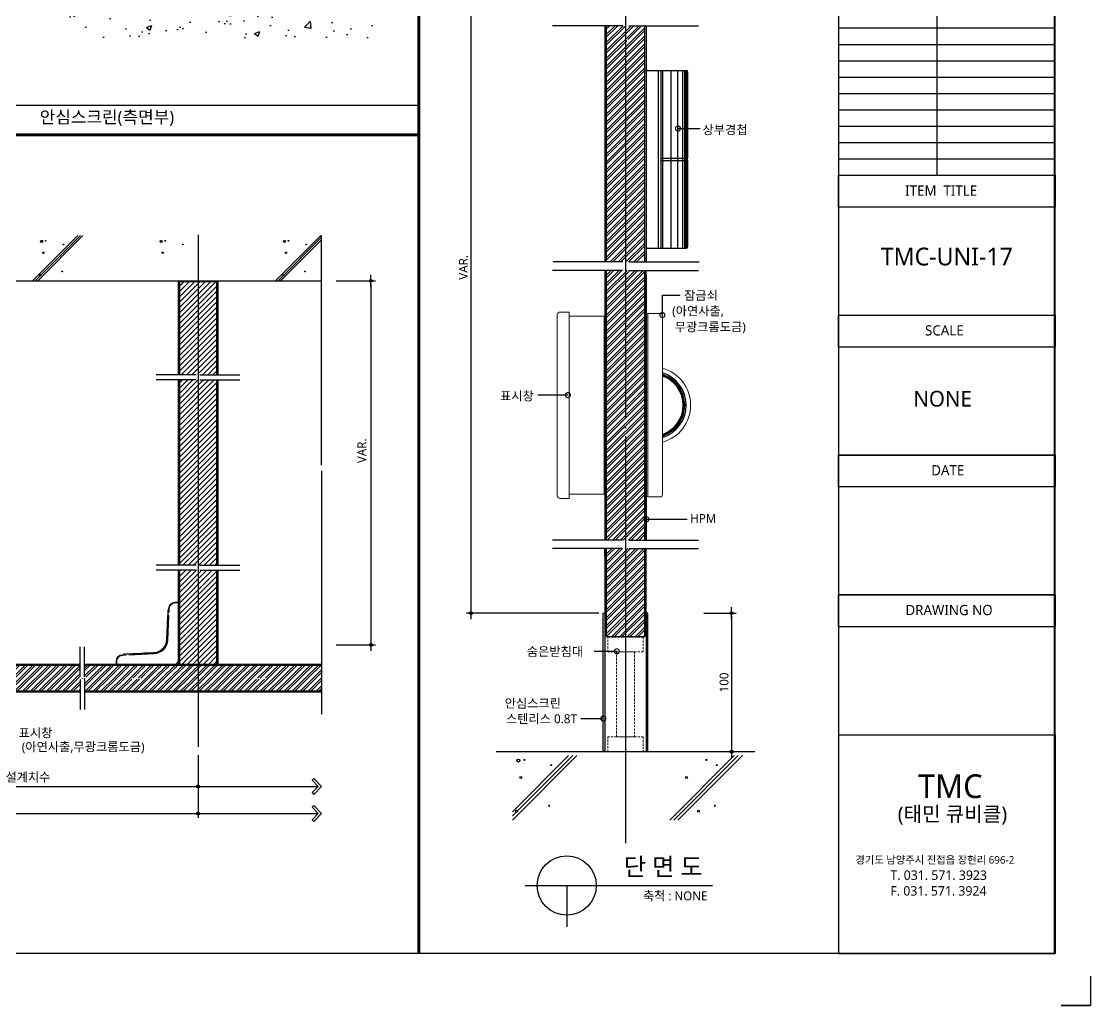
# Model space of a CAD drawing. Extents: x -255 to 8105, y -176 to 5714.
# Drawn here: x 4489 to 8105, y -176 to 3153 of the extents above; entities that cross this region are included whole.
import ezdxf
from ezdxf.enums import TextEntityAlignment as Align

# ---------------------------------------------------------------- set-up
doc = ezdxf.new("R2010")
doc.units = 0
doc.header["$LTSCALE"] = 30
doc.linetypes.add('CEN', pattern=[62, 60, -1, 0, -1])
doc.linetypes.add('HIDDEN', pattern=[0.375, 0.25, -0.125])
doc.layers.get('0').update_dxf_attribs({"linetype": 'CONTINUOUS'})
doc.layers.get('DEFPOINTS').update_dxf_attribs({"linetype": 'CONTINUOUS'})
for name, color, linetype in [('C', 2, 'CONTINUOUS'), ('curior-0Line', 252, 'CONTINUOUS'), ('DIM', 7, 'CONTINUOUS'), ('HAT', 8, 'CONTINUOUS'), ('HID', 9, 'HIDDEN'), ('TIT', 3, 'CONTINUOUS'), ('경첩', 4, 'CONTINUOUS'), ('문자', 3, 'CONTINUOUS'), ('부자재', 4, 'CONTINUOUS'), ('잠금쇠(회전형)', 4, 'CONTINUOUS'), ('중심선', 1, 'CEN'), ('치수', 1, 'CONTINUOUS'), ('판넬', 2, 'CONTINUOUS'), ('해치', 8, 'CONTINUOUS')]:
    doc.layers.add(name, color=color, linetype=linetype)
doc.styles.add('돋움', font='malgun.ttf')
doc.dimstyles.new('10', dxfattribs={"dimscale": 10, "dimtxt": 3, "dimasz": 1, "dimexe": 1.5, "dimexo": 2, "dimgap": 1, "dimtad": 1, "dimdec": 0, "dimlunit": 6, "dimtxsty": '돋움', "dimblk": 'DIMDOT', "dimcen": -1, "dimdle": 1.5, "dimclrt": 3, "dimazin": 3, "dimtfac": 1, "dimtdec": 0, "dimtix": 1, "dimtmove": 2, "dimatfit": 3, "dimldrblk": 'DIMDOT', "dimarcsym": 0})
pattern_1 = [(45, (-182504.132, -197852.349), (-13.4703842, 13.4703842), []), (45, (-182495.151, -197852.349), (-13.4703842, 13.4703842), [])]

# ---------------------------------------------------------------- blocks, each defined once
blk = doc.blocks.new('DIMDOT')
at = {"linetype": 'Continuous'}
blk.add_line((-2, 0), (2, 0), dxfattribs=at)
for radius in [0.5, 0.25]:
    blk.add_circle((0, 0), radius, dxfattribs=at)
blk = doc.blocks.new('*D565')
at = {"layer": 'DEFPOINTS', "color": 0}
for p in [(47967.1, -6070), (52721, -6070), (52721, -6287.2)]:
    blk.add_point(p, dxfattribs=at)
at = {"layer": 'DIM', "color": 0, "lineweight": -2, "ltscale": 10}
for p, q in [((47967.1, -6090), (47967.1, -6302.2)), ((52721, -6090), (52721, -6302.2)), ((47977.1, -6287.2), (52711, -6287.2))]:
    blk.add_line(p, q, dxfattribs=at)
at = {"layer": 'DIM', "color": 0, "lineweight": -2, "xscale": 10, "yscale": 10, "zscale": 10, "rotation": 180}
blk.add_blockref('DIMDOT', (47967.1, -6287.2), dxfattribs=at)
at = {"layer": 'DIM', "color": 0, "lineweight": -2, "xscale": 10, "yscale": 10, "zscale": 10}
blk.add_blockref('DIMDOT', (52721, -6287.2), dxfattribs=at)
at = {"layer": 'DIM', "color": 3, "insert": (50344, -6257.5), "char_height": 30, "attachment_point": 5, "style": '돋움'}
blk.add_mtext('설계치수', dxfattribs=at)
blk = doc.blocks.new('*D566')
at = {"layer": 'DEFPOINTS', "color": 0}
for p in [(51570.1, -6070), (52721, -6070), (52721, -6195.7)]:
    blk.add_point(p, dxfattribs=at)
at = {"layer": 'DIM', "color": 0, "lineweight": -2, "ltscale": 10}
for p, q in [((51570.1, -6090), (51570.1, -6210.7)), ((52721, -6090), (52721, -6210.7)), ((51580.1, -6195.7), (52711, -6195.7))]:
    blk.add_line(p, q, dxfattribs=at)
at = {"layer": 'DIM', "color": 0, "lineweight": -2, "xscale": 10, "yscale": 10, "zscale": 10, "rotation": 180}
blk.add_blockref('DIMDOT', (51570.1, -6195.7), dxfattribs=at)
at = {"layer": 'DIM', "color": 0, "lineweight": -2, "xscale": 10, "yscale": 10, "zscale": 10}
blk.add_blockref('DIMDOT', (52721, -6195.7), dxfattribs=at)
at = {"layer": 'DIM', "color": 3, "insert": (52145.5, -6166.1), "char_height": 30, "attachment_point": 5, "style": '돋움'}
blk.add_mtext('설계치수', dxfattribs=at)
blk = doc.blocks.new('*D568')
at = {"layer": 'DEFPOINTS', "color": 0}
for p in [(53167.8, -4485.8), (53167.8, -5717.2), (53305.6, -5717.2)]:
    blk.add_point(p, dxfattribs=at)
at = {"layer": 'DIM', "color": 0, "lineweight": -2, "ltscale": 10}
for p, q in [((53187.8, -4485.8), (53320.6, -4485.8)), ((53305.6, -4495.8), (53305.6, -5707.2)), ((53187.8, -5717.2), (53320.6, -5717.2))]:
    blk.add_line(p, q, dxfattribs=at)
at = {"layer": 'DIM', "color": 0, "lineweight": -2, "xscale": 10, "yscale": 10, "zscale": 10}
for p, rotation in [((53305.6, -4485.8), 90), ((53305.6, -5717.2), 270)]:
    blk.add_blockref('DIMDOT', p, dxfattribs=dict(at, rotation=rotation))
at = {"layer": 'DIM', "color": 3, "insert": (53274.8, -5060.6), "char_height": 30, "attachment_point": 5, "rotation": 90, "style": '돋움'}
blk.add_mtext('VAR.', dxfattribs=at)
blk = doc.blocks.new('A$C06B31977')
for p, q in [((1.26, 11.06), (1.26, 21.17)), ((1.26, 10.11), (1.26, 0))]:
    blk.add_line(p, q)
blk = doc.blocks.new('A$C13EB2441')
for p, q in [((0.84, 7.37), (0.84, 14.11)), ((0.84, 6.74), (0.84, 0))]:
    blk.add_line(p, q)
blk = doc.blocks.new('*D577')
at = {"layer": 'DEFPOINTS', "color": 0}
for p in [(54096.3, -3270.9), (53643.4, -5609.9), (54096.3, -5609.9)]:
    blk.add_point(p, dxfattribs=at)
at = {"layer": 'DIM', "color": 0, "lineweight": -2, "ltscale": 10}
for p, q in [((54076.3, -3270.9), (53628.4, -3270.9)), ((53643.4, -3280.9), (53643.4, -5599.9)), ((54076.3, -5609.9), (53628.4, -5609.9))]:
    blk.add_line(p, q, dxfattribs=at)
at = {"layer": 'DIM', "color": 0, "lineweight": -2, "xscale": 10, "yscale": 10, "zscale": 10}
for p, rotation in [((53643.4, -3270.9), 90), ((53643.4, -5609.9), 270)]:
    blk.add_blockref('DIMDOT', p, dxfattribs=dict(at, rotation=rotation))
at = {"layer": 'DIM', "color": 3, "insert": (53618.2, -4440.4), "char_height": 30, "attachment_point": 5, "rotation": 90, "style": '돋움'}
blk.add_mtext('VAR.', dxfattribs=at)
blk = doc.blocks.new('_DOTSMALL')
at = {"color": 0, "linetype": 'ByBlock', "const_width": 0.5}
blk.add_lwpolyline([(-0.0625, 0, 1), (0.0625, 0, 1)], format="xyb", close=True, dxfattribs=at)
blk = doc.blocks.new('A$C63EC304E')
at = {"layer": '치수', "color": 1, "xscale": 2.5, "yscale": 2.5, "zscale": 2.5, "rotation": 234.3098741996962}
blk.add_blockref('_DOTSMALL', (0.31, 0.31), dxfattribs=at)
blk = doc.blocks.new('A$C2BC9653E')
at = {"layer": '치수', "xscale": 0.3333333333333333, "yscale": 0.3333333333333333, "zscale": 0.3333333333333333}
blk.add_blockref('A$C63EC304E', (0, 0), dxfattribs=at)
blk = doc.blocks.new('A$C7FC71301')
at = {"layer": '치수', "rotation": 180}
blk.add_blockref('A$C2BC9653E', (0.208, 0.208), dxfattribs=at)
blk = doc.blocks.new('A$C4A20372B')
at = {"layer": '치수'}
blk.add_blockref('A$C7FC71301', (0, 0), dxfattribs=at)
blk = doc.blocks.new('A$C566469F5')
at = {"layer": '치수'}
blk.add_blockref('A$C4A20372B', (0, 0), dxfattribs=at)
blk = doc.blocks.new('A$C7E317CD4')
at = {"layer": '해치', "xscale": 2, "yscale": 2, "zscale": 2}
blk.add_blockref('A$C566469F5', (0, 0), dxfattribs=at)
blk = doc.blocks.new('A$C601D7F27')
at = {"layer": '치수'}
blk.add_blockref('A$C7E317CD4', (0, 0), dxfattribs=at)
blk = doc.blocks.new('A$C38802C08')
at = {"layer": '치수'}
blk.add_blockref('A$C601D7F27', (0, 0), dxfattribs=at)
blk = doc.blocks.new('*D578')
at = {"layer": 'DEFPOINTS', "color": 0}
for p in [(54410.9, -5609.8), (54410.9, -6078.1), (54525.3, -6078.1)]:
    blk.add_point(p, dxfattribs=at)
at = {"layer": 'DIM', "color": 0, "lineweight": -2, "ltscale": 10}
for p, q in [((54430.9, -5609.8), (54540.3, -5609.8)), ((54525.3, -5619.8), (54525.3, -6068.1)), ((54430.9, -6078.1), (54540.3, -6078.1))]:
    blk.add_line(p, q, dxfattribs=at)
at = {"layer": 'DIM', "color": 0, "lineweight": -2, "xscale": 10, "yscale": 10, "zscale": 10}
for p, rotation in [((54525.3, -5609.8), 90), ((54525.3, -6078.1), 270)]:
    blk.add_blockref('DIMDOT', p, dxfattribs=dict(at, rotation=rotation))
at = {"layer": 'DIM', "color": 3, "insert": (54499.7, -5844), "char_height": 30, "attachment_point": 5, "rotation": 90, "style": '돋움'}
blk.add_mtext('100', dxfattribs=at)
blk = doc.blocks.new('UNI-17', base_point=(47634, -6761))
at = {"layer": 'HAT'}
h = blk.add_hatch(dxfattribs=at)
h.set_pattern_fill('ANSI32', color=256, scale=2, style=0)
h.set_pattern_definition([(45, (-17131.298, -19170.398), (-13.470384, 13.470384), []), (45, (-17122.318, -19170.398), (-13.470384, 13.470384), [])])
edge = h.paths.add_edge_path()
edge.add_line((54231.3, -3671.6), (54171.9, -3671.6))
edge.add_arc((54169.8, -3671.6), 2.08, -54.3099, 0, ccw=False)
edge.add_arc((54169.8, -3671.6), 2.08, 125.6901, 305.6901, ccw=False)
edge.add_arc((54169.8, -3671.6), 2.08, 0, 125.6901, ccw=False)
edge.add_line((54171.9, -3671.6), (54231.3, -3671.6))
edge.add_line((54231.3, -3671.6), (54231.3, -3622.9))
edge.add_line((54231.3, -3622.9), (54221, -3622.9))
edge.add_spline(control_points=[(54218.2, -3630.7), (54219.1, -3628.1), (54220.1, -3625.4), (54221, -3622.9)], knot_values=[0, 0, 0, 0, 0.152076, 0.152076, 0.152076, 0.152076], degree=3, periodic=0)
edge.add_line((54221, -3622.9), (54166.3, -3622.9))
edge.add_line((54166.3, -3622.9), (54166.3, -4421.4))
edge.add_line((54166.3, -4421.4), (54223, -4421.4))
edge.add_spline(control_points=[(54223, -4421.4), (54226.2, -4412.7), (54229.2, -4404.8), (54231.3, -4401)], knot_values=[0.152076, 0.152076, 0.152076, 0.152076, 0.673721, 0.673721, 0.673721, 0.673721], degree=3, periodic=0)
edge.add_spline(control_points=[(54233.7, -4421.4), (54234.2, -4411.4), (54235.3, -4396.1), (54232.4, -4399), (54231.3, -4401)], knot_values=[0.673721, 0.673721, 0.673721, 0.673721, 1.332503, 1.60798, 1.60798, 1.60798, 1.60798], degree=3, periodic=0)
edge.add_line((54231.3, -4401), (54231.3, -3671.6))
h.paths.add_polyline_path([(54166.3, -3622.9), (54101.3, -3622.9), (54101.3, -4421.4), (54166.3, -4421.4)])
h = blk.add_hatch(dxfattribs=at)
h.set_pattern_fill('ANSI32', color=256, scale=2, style=0)
h.set_pattern_definition([(45, (39313.655, -14000), (-13.470384, 13.470384), []), (45, (39322.636, -14000), (-13.470384, 13.470384), [])])
h.paths.add_polyline_path([(54231.3, -4450.4), (54177.9, -4450.4), (54166.3, -4450.4), (54166.3, -5362.5), (54231.3, -5362.5)])
h.paths.add_polyline_path([(54155.7, -4450.4), (54101.3, -4450.4), (54101.3, -5362.5), (54166.3, -5362.5), (54166.3, -4450.4)])
h.paths.add_polyline_path([(54231.3, -5391.5), (54177.9, -5391.5), (54166.3, -5391.5), (54166.3, -5688.3), (54231.3, -5688.3)])
h.paths.add_polyline_path([(54155.7, -5391.5), (54101.3, -5391.5), (54101.3, -5688.3), (54166.3, -5688.3), (54166.3, -5391.5)])
h = blk.add_hatch(dxfattribs=at)
h.set_pattern_fill('ANSI32', color=256, scale=2, style=0)
h.set_pattern_definition([(45, (51927.938, -5829.523), (-13.4704, 13.4704), []), (45, (51936.918, -5829.523), (-13.4704, 13.4704), [])])
h.paths.add_polyline_path([(52322.4, -5786.2), (51573.4, -5786.2), (51573.4, -5832.9), (51533.4, -5832.9), (51533.4, -5872.9), (52322.4, -5872.9)])
h = blk.add_hatch(dxfattribs=at)
h.set_pattern_fill('ANSI32', color=256, scale=2, style=0)
h.set_pattern_definition(pattern_1)
h.paths.add_polyline_path([(53138.7, -5829.5), (53138.7, -5786.2), (52948.9, -5786.2), (52948.9, -5829.5)])
h.paths.add_polyline_path([(52948.9, -5786.2), (52907.4, -5786.2), (52907.4, -5829.5), (52948.9, -5829.5)])
h.paths.add_polyline_path([(52907.4, -5829.5), (52907.4, -5786.2), (52721, -5786.2), (52721, -5829.5)])
h.paths.add_polyline_path([(52534.6, -5786.2), (52534.6, -5829.5), (52721, -5829.5), (52721, -5786.2)])
h.paths.add_polyline_path([(52534.6, -5786.2), (52493.1, -5786.2), (52493.1, -5829.5), (52534.6, -5829.5)])
edge = h.paths.add_edge_path()
edge.add_line((52337.1, -5786.2), (52337.1, -5825))
edge.add_spline(control_points=[(52337.1, -5825), (52341.9, -5827), (52345.2, -5828.7), (52344.9, -5829.5)], knot_values=[3.353086, 3.353086, 3.353086, 3.353086, 4.456955, 4.456955, 4.456955, 4.456955], degree=3, periodic=0)
edge.add_line((52344.9, -5829.5), (52493.1, -5829.5))
edge.add_line((52493.1, -5829.5), (52493.1, -5786.2))
edge.add_line((52493.1, -5786.2), (52337.1, -5786.2))
h = blk.add_hatch(dxfattribs=at)
h.set_pattern_fill('ANSI32', color=256, scale=2, style=0)
h.set_pattern_definition(pattern_1)
edge = h.paths.add_edge_path()
edge.add_line((52721, -5829.5), (52534.6, -5829.5))
edge.add_line((52534.6, -5829.5), (52534.6, -5833))
edge.add_line((52534.6, -5833), (52493.1, -5833))
edge.add_line((52493.1, -5833), (52493.1, -5829.5))
edge.add_line((52493.1, -5829.5), (52345, -5829.5))
edge.add_spline(control_points=[(52344.9, -5829.5), (52344.8, -5829.7), (52343.3, -5830.6), (52334.3, -5829.7), (52330.2, -5829.7)], knot_values=[1.84627, 1.84627, 1.84627, 1.84627, 2.110343, 3.353086, 3.353086, 3.353086, 3.353086], degree=3, periodic=0)
edge.add_spline(control_points=[(52330.3, -5829.5), (52330.2, -5829.7), (52328.3, -5830.9), (52305.2, -5828), (52316.7, -5832.5), (52322.4, -5834.6)], knot_values=[0.228113, 0.228113, 0.228113, 0.228113, 0.492187, 2.157402, 3.353086, 3.353086, 3.353086, 3.353086], degree=3, periodic=0)
edge.add_spline(control_points=[(52327.3, -5830.1), (52327.3, -5830.9), (52331.8, -5832.6), (52337.1, -5834.6)], knot_values=[0.228113, 0.228113, 0.228113, 0.228113, 1.327347, 1.327347, 1.327347, 1.327347], degree=3, periodic=0)
edge.add_spline(control_points=[(52340.4, -5835.8), (52339.3, -5835.4), (52338.2, -5835), (52337.1, -5834.6)], knot_values=[0, 0, 0, 0, 0.228113, 0.228113, 0.228113, 0.228113], degree=3, periodic=0)
edge.add_line((52337.1, -5834.6), (52337.1, -5872.9))
edge.add_line((52337.1, -5872.9), (52721, -5872.9))
edge.add_line((52721, -5872.9), (52721, -5829.5))
h.paths.add_polyline_path([(53138.7, -5829.5), (52948.9, -5829.5), (52948.9, -5833), (52907.4, -5833), (52907.4, -5829.5), (52721, -5829.5), (52721, -5872.9), (53138.7, -5872.9)])
at = {"layer": '해치'}
h = blk.add_hatch(dxfattribs=at)
h.set_pattern_fill('AR-CONC', color=256, style=0)
h.set_pattern_definition([(50, (50851.82, -5097.01), (182.185, -15.939), [19.05, -209.55]), (355, (50851.82, -5097.01), (-35.243, 191.057), [15.24, -167.64]), (100.451, (50867, -5098.34), (146.943, 175.117), [16.19, -178.09]), (46.184, (50851.82, -5046.21), (271.079, -42.042), [28.575, -314.325]), (96.636, (50874.4, -5049.72), (237.404, 247.426), [24.285, -267.135]), (351.184, (50851.82, -5046.2), (237.405, 247.425), [22.86, -251.46]), (21, (50877.22, -5058.91), (151.615, -102.2655), [19.05, -209.55]), (326, (50877.22, -5058.91), (61.802, 184.188), [15.24, -167.64]), (71.4514, (50889.86, -5067.43), (213.416, 81.923), [16.19, -178.09]), (37.5, (50851.82, -5097.01), (3.0886, 84.555), [0, -165.608, 0, -170.18, 0, -168.275]), (7.5, (50851.82, -5097.01), (66.8197, 100.1806), [0, -97.028, 0, -161.798, 0, -64.135]), (327.5, (50795.18, -5097.01), (135.5906, -5.7287), [0, -63.5, 0, -198.12, 0, -262.89]), (317.5, (50769.78, -5097.01), (148.129, 25.4265), [0, -82.55, 0, -131.572, 0, -186.69])])
h.paths.add_polyline_path([(53331.4, -3663.3), (53331.4, -3560.3), (52281.2, -3560.3), (52281.2, -3663.3)])
h = blk.add_hatch(dxfattribs=at)
h.set_pattern_fill('ANSI31', color=256, scale=4, style=0)
h.set_pattern_definition([(45, (-223589.425, -62933.613), (-8.9802561, 8.9802561), [])])
edge = h.paths.add_edge_path()
edge.add_line((52721, -4489.2), (52658.5, -4489.2))
edge.add_line((52658.5, -4489.2), (52657.6, -4490.1))
edge.add_line((52657.6, -4490.1), (52657.6, -4590.5))
edge.add_line((52657.6, -4590.5), (52700.5, -4590.5))
edge.add_line((52700.5, -4590.5), (52700.5, -4632))
edge.add_line((52700.5, -4632), (52657.6, -4632))
edge.add_line((52657.6, -4632), (52657.6, -4803.7))
edge.add_line((52657.6, -4803.7), (52714.2, -4803.7))
edge.add_spline(control_points=[(52714.2, -4803.7), (52717, -4796.1), (52723, -4780.7), (52719.1, -4811.6), (52720.7, -4814.1), (52721, -4814.1)], knot_values=[0.456227, 0.456227, 0.456227, 0.456227, 2.847595, 6.178025, 6.737145, 6.737145, 6.737145, 6.737145], degree=3, periodic=0)
edge.add_spline(control_points=[(52720.7, -4813.9), (52720.8, -4810.9), (52720.8, -4808.2), (52720.2, -4807.8), (52720.1, -4807.8)], knot_values=[0.891967, 0.891967, 0.891967, 0.891967, 1.280656, 1.337888, 1.337888, 1.337888, 1.337888], degree=3, periodic=0)
edge.add_line((52721, -4814.1), (52721, -4489.2))
edge = h.paths.add_edge_path()
edge.add_line((52784.3, -4489.2), (52721, -4489.2))
edge.add_line((52721, -4489.2), (52721, -4814.1))
edge.add_spline(control_points=[(52721, -4814.1), (52722.1, -4814.4), (52724.3, -4810), (52727, -4803.7)], knot_values=[6.737145, 6.737145, 6.737145, 6.737145, 8.913909, 8.913909, 8.913909, 8.913909], degree=3, periodic=0)
edge.add_spline(control_points=[(52727, -4803.7), (52729.1, -4798.9), (52731.4, -4792.9), (52733.7, -4787)], knot_values=[8.913909, 8.913909, 8.913909, 8.913909, 10.573873, 10.573873, 10.573873, 10.573873], degree=3, periodic=0)
edge.add_line((52727, -4803.7), (52784.3, -4803.7))
edge.add_line((52784.3, -4803.7), (52784.3, -4632))
edge.add_line((52784.3, -4632), (52741.5, -4632))
edge.add_line((52741.5, -4632), (52741.5, -4590.5))
edge.add_line((52741.5, -4590.5), (52784.3, -4590.5))
edge.add_line((52784.3, -4590.5), (52784.3, -4489.2))
h.paths.add_polyline_path([(52784.3, -4590.5), (52741.5, -4590.5), (52741.5, -4632), (52784.3, -4632)], flags=16)
h.paths.add_polyline_path([(52700.5, -4590.5), (52657.6, -4590.5), (52657.6, -4632), (52700.5, -4632)], flags=16)
h = blk.add_hatch(dxfattribs=at)
h.set_pattern_fill('ANSI31', color=256, scale=4, style=0)
h.set_pattern_definition([(45, (52720.98, -5134.164), (-8.98026, 8.98026), [])])
h.paths.add_polyline_path([(52784.3, -4820.8), (52657.6, -4820.8), (52657.6, -5447.5), (52784.3, -5447.5)])
h = blk.add_hatch(dxfattribs=at)
h.set_pattern_fill('ANSI31', color=256, scale=4, style=0)
h.set_pattern_definition([(45, (50420.837, -5179.902), (-8.980256, 8.980256), [])])
h.paths.add_polyline_path([(52784.3, -5464.6), (52727, -5464.6), (52721, -5464.6), (52721, -5782.9), (52784.3, -5782.9)])
h.paths.add_polyline_path([(52714.3, -5464.6), (52657.6, -5464.6), (52657.6, -5782.9), (52721, -5782.9), (52721, -5464.6)])
at = {"color": 8}
blk.add_line((52081.9, -3892), (53467.1, -3892), dxfattribs=at)
for p, q in [((53138.7, -5109.5), (53138.7, -4332.7)), ((47967.1, -4485.8), (53138.7, -4485.8)), ((52714.3, -4803.7), (52579.5, -4803.7)), ((52727, -4803.7), (52861.8, -4803.7)), ((53138.7, -5128.5), (53138.7, -5951.8)), ((52714.3, -5447.5), (52579.5, -5447.5)), ((52727, -5447.5), (52861.8, -5447.5)), ((53729.1, -6078.1), (54603.4, -6078.1))]:
    blk.add_line(p, q)
at = {"color": 2}
for p, q in [((54101.3, -5688.3), (54231.3, -5688.3)), ((55739.3, -6837), (55739.3, -6937)), ((55739.3, -6837), (55739.3, -6937)), ((55739.3, -6837), (55739.3, -6937)), ((55739.3, -6837), (55739.3, -6937)), ((55739.3, -6837), (55739.3, -6937)), ((55739.3, -6837), (55739.3, -6937)), ((55739.3, -6837), (55739.3, -6937)), ((55739.3, -6937), (55639.3, -6937)), ((55739.3, -6937), (55639.3, -6937)), ((55739.3, -6937), (55639.3, -6937)), ((55639.3, -6937), (55739.3, -6937)), ((55639.3, -6937), (55739.3, -6937)), ((55639.3, -6937), (55739.3, -6937)), ((55739.3, -6937), (55739.3, -6937)), ((55739.3, -6937), (55739.3, -6937))]:
    blk.add_line(p, q, dxfattribs=at)
for points in [[(47634.4, -1222.8), (54886.8, -1222.8), (54886.8, -6761.2), (47634.4, -6761.2)], [(47634.4, -1222.8), (54886.8, -1222.8), (54886.8, -6761.2), (47634.4, -6761.2)], [(47634.4, -1222.8), (55616.4, -1222.8), (55616.4, -6761.2), (47634.4, -6761.2)], [(54091.3, -5609.9), (54096.3, -5609.9), (54096.3, -6078.1), (54091.3, -6078.1)], [(54241.3, -5609.9), (54236.3, -5609.9), (54236.3, -6078.1), (54241.3, -6078.1)]]:
    blk.add_lwpolyline(points, close=True, dxfattribs=at)
at = {"color": 8, "const_width": 10}
for points in [[(53467.1, -6761.2), (53467.1, -1222.8)], [(47682.6, -3992), (53467.1, -3992)]]:
    blk.add_lwpolyline(points, dxfattribs=at)
at = {"layer": 'C'}
for p, q in [((54101.3, -3622.9), (54101.3, -4421.4)), ((54231.3, -4421.4), (54231.3, -3622.9)), ((54101.3, -4450.4), (54101.3, -5362.5)), ((54231.3, -5362.5), (54231.3, -4450.4)), ((54101.3, -5391.5), (54101.3, -5688.3)), ((54231.3, -5688.3), (54231.3, -5391.5)), ((52322.4, -5786.2), (51932.2, -5786.2)), ((53138.7, -5786.2), (52337.1, -5786.2)), ((51932.2, -5872.9), (52322.4, -5872.9)), ((52337.1, -5872.9), (53138.7, -5872.9))]:
    blk.add_line(p, q, dxfattribs=at)
at = {"layer": 'curior-0Line'}
for p, q in [((54886.8, -1222.8), (54886.8, -6760.4)), ((55219.4, -3575.3), (55219.4, -4129)), ((54887.1, -3630.7), (55619.2, -3630.7)), ((54887.1, -3686), (55619.2, -3686)), ((54887.1, -3741.4), (55619.2, -3741.4)), ((54887.1, -3796.8), (55619.2, -3796.8)), ((54887.1, -3852.2), (55619.2, -3852.2)), ((54887.1, -3907.5), (55619.2, -3907.5)), ((54887.1, -3962.9), (55619.2, -3962.9)), ((54887.1, -4018.3), (55619.2, -4018.3)), ((54887.1, -4073.7), (55619.2, -4073.7)), ((54887.1, -4129), (55619.2, -4129))]:
    blk.add_line(p, q, dxfattribs=at)
for points in [[(55619.2, -1222.8), (54886.8, -1222.8), (54886.8, -6761.2), (55619.2, -6761.2)], [(54887.1, -4129), (55619.2, -4129), (55619.2, -4236.8), (54887.1, -4236.8)], [(54887.1, -4601.9), (55619.2, -4601.9), (55619.2, -4709.7), (54887.1, -4709.7)], [(54887.1, -5547.8), (55619.2, -5547.8), (55619.2, -5074.9), (54887.1, -5074.9)], [(54887.1, -5074.9), (55619.2, -5074.9), (55619.2, -5182.6), (54887.1, -5182.6)], [(54887.1, -6020.7), (55619.2, -6020.7), (55619.2, -5547.8), (54887.1, -5547.8)], [(54887.1, -5547.8), (55619.2, -5547.8), (55619.2, -5655.5), (54887.1, -5655.5)], [(55619.2, -6760.4), (54887.4, -6760.4), (54887.4, -6020.7), (55619.2, -6020.7)]]:
    blk.add_lwpolyline(points, close=True, dxfattribs=at)
at = {"layer": 'DIM', "ltscale": 10}
for p, q in [((53106.2, -6174.7), (53111.9, -6169)), ((53127.3, -6195.7), (53106.2, -6174.7)), ((53138.7, -6195.7), (53111.9, -6169)), ((52721, -6195.7), (53127.3, -6195.7)), ((53127.3, -6195.7), (53106.2, -6216.8)), ((53106.2, -6216.8), (53111.9, -6222.5)), ((53138.7, -6195.7), (53111.9, -6222.5)), ((52721, -6287.2), (53127.3, -6287.2)), ((53106.2, -6266.1), (53111.9, -6260.4)), ((53127.3, -6287.2), (53106.2, -6266.1)), ((53127.3, -6287.2), (53106.2, -6308.3)), ((53138.7, -6287.2), (53111.9, -6260.4)), ((53138.7, -6287.2), (53111.9, -6314)), ((53106.2, -6308.3), (53111.9, -6314))]:
    blk.add_line(p, q, dxfattribs=at)
at = {"layer": 'HAT'}
for radius, start, end in [(114.6, 287.404, 72.596), (109.6, 288.2251, 71.7749), (106.6, 288.7568, 71.2432), (104.6, 289.1292, 70.8708)]:
    blk.add_arc((54257, -4906.5), radius, start, end, dxfattribs=at)
at = {"layer": 'HID', "lineweight": 15}
for points in [[(54106.3, -5690.7), (54226.3, -5690.7), (54226.3, -5740.7), (54106.3, -5740.7)], [(54136.3, -5740.7), (54196.3, -5740.7), (54196.3, -6028.1), (54136.3, -6028.1)], [(54106.3, -6028.1), (54226.3, -6028.1), (54226.3, -6078.1), (54106.3, -6078.1)]]:
    blk.add_lwpolyline(points, close=True, dxfattribs=at)
at = {"layer": 'TIT', "color": 7}
for p, q in [((53827.5, -6530.8), (54460.3, -6530.8)), ((53967.9, -6530.8), (53967.9, -6670.8))]:
    blk.add_line(p, q, dxfattribs=at)
blk.add_circle((53967.5, -6530.8), 100, dxfattribs=at)
at = {"layer": '경첩', "color": 4, "linetype": 'Continuous', "lineweight": 15}
for p, q in [((52618.3, -5603.9), (52617.1, -5629.2)), ((52618.3, -5603.9), (52620.5, -5606.2)), ((52619.3, -5598.4), (52620.8, -5599.9)), ((52621.1, -5593.8), (52620, -5617.1)), ((52622.8, -5607.4), (52623.4, -5593.9)), ((52643, -5575.2), (52643, -5572.9)), ((52653.6, -5572.9), (52643, -5572.9)), ((52643, -5575.2), (52653.6, -5575.2)), ((52653.6, -5575.2), (52653.6, -5572.9)), ((52653.6, -5595.3), (52653.6, -5575.2)), ((52653.6, -5598.5), (52653.6, -5596.2)), ((52653.6, -5598.5), (52653.6, -5768.9)), ((52620, -5617.1), (52616, -5700.8)), ((52616.6, -5638.6), (52616.3, -5644.9)), ((52616.6, -5638.6), (52618.9, -5640.8)), ((52616.8, -5635.5), (52619, -5637.7)), ((52617.1, -5629.2), (52619.3, -5631.4)), ((52618.4, -5700.9), (52622.3, -5617.2)), ((52614.9, -5674.9), (52614.7, -5678.9)), ((52616.2, -5648.1), (52614.9, -5674.8)), ((52614.9, -5674.8), (52617.2, -5677.1)), ((52614.9, -5674.9), (52617.2, -5677.2)), ((52616.2, -5648.1), (52618.4, -5650.3)), ((52616.3, -5644.9), (52618.6, -5647.1)), ((52612.6, -5708.7), (52614.5, -5710.7)), ((52614.5, -5710.7), (52612.6, -5708.8)), ((52613.3, -5705.3), (52615.3, -5707.3)), ((52613.5, -5703.2), (52615.6, -5705.3)), ((52614, -5694.7), (52613.7, -5700.7)), ((52614.2, -5690.6), (52614, -5693.8)), ((52614, -5693.8), (52616.3, -5696)), ((52614, -5693.8), (52614, -5694.7)), ((52614, -5694.7), (52616.2, -5696.9)), ((52614.6, -5681.1), (52614.2, -5689.7)), ((52614.2, -5689.7), (52616.5, -5691.9)), ((52614.2, -5689.7), (52614.2, -5690.6)), ((52614.2, -5690.6), (52616.4, -5692.8)), ((52614.6, -5681.1), (52616.9, -5683.3)), ((52614.7, -5678.9), (52617, -5681.1)), ((52487.9, -5749.2), (52464.5, -5750.3)), ((52469.2, -5748.5), (52470, -5747.7)), ((52469.2, -5748.5), (52470.7, -5750)), ((52499.9, -5746.3), (52470, -5747.7)), ((52571.6, -5745.3), (52487.9, -5749.2)), ((52488, -5751.5), (52571.7, -5747.6)), ((52499.9, -5746.3), (52502.2, -5748.5)), ((52506.2, -5746), (52508.5, -5748.2)), ((52509.4, -5745.9), (52511.6, -5748.1)), ((52540.9, -5744.4), (52515.7, -5745.6)), ((52515.7, -5745.6), (52517.9, -5747.8)), ((52540.9, -5744.4), (52543.1, -5746.6)), ((52547.2, -5744.1), (52549.4, -5746.3)), ((52550.4, -5743.9), (52552.6, -5746.2)), ((52569.3, -5743), (52556.7, -5743.6)), ((52556.7, -5743.6), (52558.9, -5745.9)), ((52571.5, -5742.9), (52569.3, -5743)), ((52569.3, -5743), (52571.5, -5745.3)), ((52580.9, -5741.5), (52582.8, -5743.4)), ((52585.9, -5739.8), (52587.6, -5741.6)), ((52588.2, -5738.8), (52589.9, -5740.6)), ((52592.5, -5736.5), (52594.2, -5738.2)), ((52594.5, -5735.2), (52596.1, -5736.9)), ((52604.6, -5725.6), (52606.3, -5727.3)), ((52606, -5723.7), (52607.7, -5725.4)), ((52608.5, -5719.6), (52610.2, -5721.3)), ((52609.6, -5717.4), (52611.4, -5719.1)), ((52611.2, -5713.6), (52613, -5715.4)), ((52446, -5772.2), (52443.6, -5772.2)), ((52443.6, -5772.2), (52443.6, -5782.9)), ((52443.6, -5782.9), (52446, -5782.9)), ((52446, -5782.9), (52446, -5772.2)), ((52446, -5782.9), (52466, -5782.9)), ((52464.7, -5752.6), (52478.2, -5752)), ((52467, -5782.9), (52469.3, -5782.9)), ((52639.6, -5782.9), (52469.3, -5782.9))]:
    blk.add_line(p, q, dxfattribs=at)
at = {"layer": '경첩', "color": 4, "linetype": 'Continuous', "lineweight": 15, "flags": 128}
for points in [[(52618.5, -5599.2), (52618.5, -5600.2), (52618.4, -5601.3), (52618.3, -5602.6), (52618.3, -5603.9)], [(52618.5, -5599.2), (52618.7, -5599), (52618.8, -5598.8), (52619, -5598.7), (52619.1, -5598.6), (52619.2, -5598.5), (52619.3, -5598.4), (52619.3, -5598.4), (52619.3, -5598.4)], [(52623.4, -5593.9), (52623, -5593.8), (52622.5, -5593.8), (52622.1, -5593.8), (52621.8, -5593.8), (52621.5, -5593.8), (52621.3, -5593.8), (52621.1, -5593.8), (52621.1, -5593.8)], [(52617.1, -5629.2), (52617, -5630.4), (52617, -5631.6), (52616.9, -5632.7), (52616.9, -5633.6), (52616.8, -5634.4), (52616.8, -5635), (52616.8, -5635.3), (52616.8, -5635.5)], [(52620, -5617.1), (52620, -5617.1), (52620.2, -5617.1), (52620.4, -5617.1), (52620.7, -5617.1), (52621, -5617.1), (52621.4, -5617.2), (52621.9, -5617.2), (52622.3, -5617.2)], [(52614.9, -5674.8), (52614.9, -5674.9), (52614.9, -5674.9)], [(52612.6, -5708.7), (52612.6, -5708.7), (52612.6, -5708.7)], [(52613.5, -5703.2), (52613.3, -5704.7), (52613.3, -5705.3)], [(52614.7, -5678.9), (52614.7, -5679.6), (52614.7, -5680.3), (52614.6, -5681.1)], [(52616, -5700.8), (52616.1, -5700.8), (52616.2, -5700.8), (52616.4, -5700.9), (52616.7, -5700.9), (52617.1, -5700.9), (52617.5, -5700.9), (52617.9, -5700.9), (52618.4, -5700.9)], [(52487.9, -5749.2), (52487.9, -5749.2), (52487.9, -5749.4), (52487.9, -5749.6), (52487.9, -5749.9), (52487.9, -5750.2), (52487.9, -5750.6), (52488, -5751.1), (52488, -5751.5)], [(52506.2, -5746), (52506.1, -5746), (52505.8, -5746), (52505.2, -5746.1), (52504.4, -5746.1), (52503.4, -5746.1), (52502.4, -5746.2), (52501.2, -5746.2), (52499.9, -5746.3)], [(52515.7, -5745.6), (52514.6, -5745.6), (52513.5, -5745.7), (52512.6, -5745.7), (52511.7, -5745.7), (52510.9, -5745.8), (52510.2, -5745.8), (52509.8, -5745.8), (52509.5, -5745.8), (52509.4, -5745.9)], [(52547.2, -5744.1), (52547.1, -5744.1), (52546.7, -5744.1), (52546.2, -5744.1), (52545.4, -5744.2), (52544.4, -5744.2), (52543.3, -5744.3), (52542.1, -5744.3), (52540.9, -5744.4)], [(52556.7, -5743.6), (52555.4, -5743.7), (52554.3, -5743.7), (52553.2, -5743.8), (52552.2, -5743.8), (52551.4, -5743.9), (52550.8, -5743.9), (52550.5, -5743.9), (52550.4, -5743.9)], [(52571.6, -5745.3), (52571.6, -5745.3), (52571.6, -5745.4), (52571.6, -5745.7), (52571.7, -5745.9), (52571.7, -5746.3), (52571.7, -5746.7), (52571.7, -5747.1), (52571.7, -5747.6)], [(52464.7, -5752.6), (52464.6, -5752.2), (52464.6, -5751.7), (52464.6, -5751.3), (52464.6, -5751), (52464.6, -5750.7), (52464.6, -5750.5), (52464.5, -5750.3), (52464.5, -5750.3)]]:
    blk.add_lwpolyline(points, dxfattribs=at)
at = {"layer": '경첩', "color": 4, "linetype": 'Continuous', "lineweight": 15}
for centre, radius, start, end in [((52643, -5594.8), 21.9, 90, 177.3017), ((52643, -5594.8), 19.6, 90, 177.3017), ((52569.4, -5698.6), 46.7, 272.6983, 357.3017), ((52569.4, -5698.6), 49, 272.6983, 357.3017), ((52569.4, -5698.6), 44.3, 340.234, 346.7569), ((52569.4, -5698.6), 44.3, 346.8377, 351.3944), ((52569.4, -5698.6), 44.3, 354.0912, 357.3017), ((52569.4, -5698.6), 44.3, 272.6983, 285), ((52569.4, -5698.6), 44.3, 284.9998, 291.7506), ((52569.4, -5698.6), 44.3, 294.9948, 301.2998), ((52569.4, -5698.7), 44.3, 301.2991, 304.3858), ((52569.4, -5698.6), 44.3, 304.3849, 322.5608), ((52569.4, -5698.6), 44.3, 322.5612, 325.6145), ((52569.4, -5698.6), 44.3, 325.6151, 331.8264), ((52569.4, -5698.6), 44.3, 335.0052, 340.234), ((52465.6, -5772.2), 21.9, 92.6983, 180), ((52465.6, -5772.2), 19.6, 92.6983, 180), ((52639.6, -5768.9), 14, 270, 0)]:
    blk.add_arc(centre, radius, start, end, dxfattribs=at)
at = {"layer": '부자재'}
for p, q in [((54236.3, -3778.8), (54236.3, -4370.8)), ((54240.3, -3774.8), (54372.3, -3774.8)), ((54276.3, -3774.8), (54276.3, -4374.8)), ((54286.3, -3774.8), (54286.3, -4374.8)), ((54376.3, -3778.8), (54376.3, -4070.8)), ((54286.3, -4070.8), (54376.3, -4070.8)), ((54286.3, -4078.8), (54376.3, -4078.8)), ((54375, -4070.8), (54375, -4078.8)), ((54376.3, -4078.8), (54376.3, -4370.8)), ((54240.3, -4374.8), (54372.3, -4374.8))]:
    blk.add_line(p, q, dxfattribs=at)
for centre, start, end in [((54240.3, -3778.8), 90, 180), ((54372.3, -3778.8), 0, 90), ((54240.3, -4370.8), 180, 270), ((54372.3, -4370.8), 270, 0)]:
    blk.add_arc(centre, 4, start, end, dxfattribs=at)
at = {"layer": '잠금쇠(회전형)', "linetype": 'Continuous', "lineweight": 15}
for p, q in [((53945.3, -4591.5), (53976.3, -4591.5)), ((53976.3, -4591.5), (53976.3, -5221.5)), ((53935.4, -4600.5), (53935.4, -5212.4)), ((54094.3, -4605.7), (53976.3, -4605.7)), ((54094.3, -4605.7), (54094.3, -5207.2)), ((54096.3, -5204.4), (54096.3, -4608.5)), ((54236.3, -4601.5), (54236.3, -5216.5)), ((54241.3, -4596.5), (54284.3, -4596.5)), ((54241.3, -5216.5), (54241.3, -4596.5)), ((54291.3, -4603.5), (54291.3, -5209.5)), ((54350.1, -5022.9), (54350.1, -5022.9)), ((53976.3, -5221.5), (53945.3, -5221.5)), ((54094.3, -5207.2), (53976.3, -5207.2)), ((54284.3, -5216.5), (54241.3, -5216.5))]:
    blk.add_line(p, q, dxfattribs=at)
for centre, radius, start, end in [((53945.3, -4601.5), 10, 90, 174.5584), ((54093.3, -4608.5), 3, 0, 69.2996), ((54241.3, -4601.5), 5, 90, 180), ((54284.3, -4603.5), 7, 0, 90), ((54257, -4906.5), 129.6, 285.3368, 74.6632), ((54093.3, -5204.4), 3, 290.7004, 0), ((53945.3, -5211.5), 10, 185.4416, 270), ((54241.3, -5211.5), 5, 180, 270), ((54284.3, -5209.5), 7, 270, 0)]:
    blk.add_arc(centre, radius, start, end, dxfattribs=at)
at = {"layer": '중심선'}
for p, q in [((54166.3, -3151.3), (54166.3, -6387.5)), ((52721, -4330.4), (52721, -6062.3))]:
    blk.add_line(p, q, dxfattribs=at)
at = {"layer": '치수'}
for p, q in [((54342.8, -3970.8), (54419.3, -3970.8)), ((54291, -4601.5), (54291, -4534.7)), ((54291, -4534.7), (54351.3, -4534.7)), ((53971.3, -4872.3), (53869.9, -4872.3)), ((54236.3, -5292), (54374.6, -5292)), ((54060.8, -5738.7), (54136.9, -5738.7)), ((54015.2, -5966.5), (54091.3, -5966.5))]:
    blk.add_line(p, q, dxfattribs=at)
at = {"layer": '판넬', "color": 1}
for p, q in [((54096.3, -3622.9), (54096.3, -4421.4)), ((54236.3, -3622.9), (54236.3, -4421.4)), ((54096.3, -3655.1), (54096.3, -4375.1)), ((54236.3, -3655.1), (54236.3, -4375.1)), ((54096.3, -4450.4), (54096.3, -5362.5)), ((54236.3, -5362.5), (54236.3, -4450.4)), ((54236.3, -4465.3), (54236.3, -5362.5)), ((52653.6, -4485.8), (52653.6, -4803.7)), ((52788.3, -4803.7), (52788.3, -4485.8)), ((52653.6, -4820.8), (52653.6, -5136.5)), ((52788.3, -5136.5), (52788.3, -4820.8)), ((52653.6, -5136.5), (52653.6, -5447.5)), ((52788.3, -5447.5), (52788.3, -5136.5)), ((54096.3, -5391.5), (54096.3, -5688.3)), ((54096.3, -5418.5), (54096.3, -5391.5)), ((54236.3, -5688.3), (54236.3, -5391.5)), ((54236.3, -5418.5), (54236.3, -5391.5)), ((52653.6, -5464.6), (52653.6, -5782.9)), ((52788.3, -5782.9), (52788.3, -5464.6)), ((52322.4, -5782.9), (51932.2, -5782.9)), ((53138.7, -5782.9), (52337.1, -5782.9)), ((51932.2, -5876.2), (52322.4, -5876.2)), ((52337.1, -5876.2), (53138.7, -5876.2))]:
    blk.add_line(p, q, dxfattribs=at)
at = {"layer": '판넬'}
for p, q in [((52657.6, -4489.2), (52657.6, -4803.7)), ((52784.3, -4489.2), (52657.6, -4489.2)), ((52784.3, -4803.7), (52784.3, -4489.2)), ((52657.6, -4820.8), (52657.6, -5136.5)), ((52784.3, -5136.5), (52784.3, -4820.8)), ((52657.6, -5136.5), (52657.6, -5447.5)), ((52784.3, -5447.5), (52784.3, -5136.5)), ((52657.6, -5464.6), (52657.6, -5782.9)), ((52784.3, -5782.9), (52784.3, -5464.6))]:
    blk.add_line(p, q, dxfattribs=at)
at = {"layer": '해치'}
for p, q in [((54292.5, -4374.8), (54292.5, -3774.8)), ((54320.4, -4374.8), (54320.4, -3774.8)), ((54343.1, -4374.8), (54343.1, -3774.8)), ((54359.9, -4374.8), (54359.9, -3774.8)), ((54367.3, -4374.8), (54367.3, -3774.8)), ((54371.2, -4374.8), (54371.2, -3774.8)), ((54373.7, -4374.8), (54373.7, -3774.8)), ((54375.2, -4374.8), (54375.2, -3774.8)), ((54375.7, -4070.8), (54375.7, -3774.8)), ((54376.1, -4070.8), (54376.1, -3774.8)), ((54375.7, -4374.8), (54375.7, -4078.8)), ((54376.1, -4374.8), (54376.1, -4078.8)), ((52160.8, -4485.8), (52314, -4332.7)), ((52178.5, -4485.8), (52331.6, -4332.7)), ((52982.4, -4485.8), (53135.5, -4332.7)), ((53000.1, -4485.8), (53138.7, -4347.2)), ((53783.8, -6281.8), (53974.1, -6091.5)), ((53783.8, -6309.6), (54001.9, -6091.5)), ((54315.9, -6309.6), (54534, -6091.5)), ((54343.7, -6309.6), (54561.8, -6091.5))]:
    blk.add_line(p, q, dxfattribs=at)
at = {"layer": '해치', "color": 2}
for p, q in [((52169.7, -4485.8), (52322.8, -4332.7)), ((52991.2, -4485.8), (53138.7, -4338.4)), ((53783.8, -6295.7), (53988, -6091.5)), ((54329.8, -6309.6), (54547.9, -6091.5))]:
    blk.add_line(p, q, dxfattribs=at)
at = {"layer": '해치'}
for centre, radius in [((52191.8, -4352.3), 3.36), ((52205.7, -4350.7), 1.12), ((52265.7, -4362.6), 1.12), ((52595.8, -4352.3), 3.36), ((52609.7, -4350.7), 1.12), ((52669.7, -4362.6), 1.12), ((53012.9, -4352.3), 3.36), ((53026.8, -4350.7), 1.12), ((53086.8, -4362.6), 1.12), ((52197.4, -4390.6), 2.24), ((52601.4, -4390.6), 2.24), ((53018.5, -4390.6), 2.24), ((52187.8, -4466.7), 2.24), ((52261.2, -4454.4), 1.12), ((53008.9, -4466.7), 2.24), ((53082.3, -4454.4), 1.12), ((53804.2, -6108.1), 5.04), ((53825.1, -6105.8), 1.68), ((54439.7, -6105.8), 1.68), ((53915.1, -6123.7), 1.68), ((54475, -6123.7), 1.68), ((53812.6, -6165.6), 3.36), ((54372.6, -6165.6), 3.36), ((53798.2, -6279.7), 3.36), ((53908.4, -6261.3), 1.68), ((54412.9, -6279.7), 3.36), ((54468.3, -6261.3), 1.68)]:
    blk.add_circle(centre, radius, dxfattribs=at)
at = {"rotation": 270}
for p, xscale, yscale, zscale in [((53919.8, -3593.6), 35, 35, 35), ((53921.8, -4392.1), 35, 35, 35), ((53919.8, -4421.1), 35, 35, 35), ((52579.5, -4804.1), 20, 20, 20), ((53919.8, -5333.2), 35, 35, 35), ((53919.8, -5362.2), 35, 35, 35), ((52579.5, -5447.9), 20, 20, 20)]:
    blk.add_blockref('A$C13EB2441', p, dxfattribs=dict(at, xscale=xscale, yscale=yscale, zscale=zscale))
at = {"xscale": 10, "yscale": 10, "zscale": 10}
for p in [(52309.9, -5935.6), (52324.5, -5935.6)]:
    blk.add_blockref('A$C06B31977', p, dxfattribs=at)
at = {"layer": '해치', "xscale": -20, "yscale": 20, "zscale": 20, "rotation": 180}
for p in [(54339.6, -3966.6), (54233.1, -5287.8)]:
    blk.add_blockref('A$C38802C08', p, dxfattribs=at)
at = {"layer": '해치', "yscale": 20, "zscale": 20}
for p, xscale in [((54295.2, -4605.7), -20), ((53975.5, -4876.5), -20), ((54132.7, -5742.9), 20), ((54087.1, -5970.6), 20)]:
    blk.add_blockref('A$C38802C08', p, dxfattribs=dict(at, xscale=xscale))
at = {"layer": 'curior-0Line', "color": 8, "attachment_point": 1}
for s, insert, char_height, width in [('{\\fMalgun Gothic|b0|i0|c129|p50;\\C0;ITEM  TITLE}', (55112.1, -4163.2), 34.554, 397.448), ('{\\fMalgun Gothic|b0|i0|c129|p50;\\C0;SCALE}', (55179.4, -4636.1), 34.554, 191.895), ('{\\fMalgun Gothic|b0|i0|c129|p50;\\C0;NONE}', (55139.8, -4857.9), 53.161, 510.128), ('{\\fMalgun Gothic|b0|i0|c129|p50;\\C0;DATE}', (55200.4, -5109), 34.554, 397.448), ('{\\fMalgun Gothic|b0|i0|c129|p50;\\C0;DRAWING NO}', (55113.2, -5581.9), 34.554, 453.028)]:
    blk.add_mtext(s, dxfattribs=dict(at, insert=insert, char_height=char_height, width=width))
at = {"layer": 'TIT', "style": '돋움'}
for s, height, p in [('안심스크린(측면부)', 42, (52639.8, -3952.9)), ('TMC-UNI-17', 60, (55476.2, -4433.7)), ('(태민 큐비클)', 50, (55456.9, -6313.8)), ('단 면 도', 60, (54427.3, -6497.2))]:
    blk.add_text(s, height=height, dxfattribs=at).set_placement(p, align=Align.RIGHT)
blk.add_text('축척 : NONE', height=30, dxfattribs=at).set_placement((54225.7, -6581))
at = {"layer": '문자', "style": '돋움'}
for s, height, p in [('상부경첩', 30.34, (54502.9, -3974.3)), ('잠금쇠', 30.34, (54421.4, -4534.5)), ('(아연사출,', 30.34, (54411.7, -4588.9)), ('무광크롬도금)', 30.34, (54452.8, -4642.9)), ('표시창', 30.34, (53799.1, -4874.7)), ('숨은받침대', 30.34, (53927.7, -5738.8)), ('안심스크린', 30.34, (53852.9, -5913.8)), ('스텐리스 0.8T', 30.34, (53882.1, -5966.6)), ('표시창', 30.34, (52171.1, -6014.1)), ('(아연사출,무광크롬도금)', 30.337, (52332.2, -6062.9))]:
    blk.add_text(s, height=height, dxfattribs=at).set_placement(p, align=Align.MIDDLE)
blk.add_text('HPM', height=30, dxfattribs=at).set_placement((54385.3, -5304.4))
at = {"layer": '문자', "color": 3, "style": '돋움'}
blk.add_text('TMC', height=80, dxfattribs=at).set_placement((55373.9, -6234.9), align=Align.RIGHT)
at = {"layer": '문자', "color": 3, "insert": (54943.7, -6431.5), "char_height": 25.517, "width": 722.929, "attachment_point": 1}
blk.add_mtext('{\\f맑은 고딕|c129|p50;\\C256;경기도 남양주시 진접읍 장현리 696-2}', dxfattribs=at)
at = {"layer": '문자', "insert": (55051.4, -6479.8), "char_height": 31.896, "width": 581.466, "attachment_point": 1}
blk.add_mtext('{\\f맑은 고딕|c129|p50;\\C0; \\C256;T. 031. 571. 3923\\f굴림|c129|p50;       \\P\\f맑은 고딕|c129|p50; F. 031. 571. 3924\\C0;}', dxfattribs=at)
at = {"layer": 'DIM', "ltscale": 10}
for base, p1, p2, text, picture, middle in [((53643.4, -5609.9), (54096.3, -3270.9), (54096.3, -5609.9), 'VAR.', '*D577', (53618.2, -4440.4)), ((54525.3, -6078.1), (54410.9, -5609.8), (54410.9, -6078.1), '100', '*D578', (54499.7, -5844))]:
    dim = blk.add_linear_dim(base=base, p1=p1, p2=p2, angle=90, text=text, dimstyle='10', override={"dimtxsty": '돋움'}, dxfattribs=at)
    dim.commit()
    dim.dimension.update_dxf_attribs({"geometry": picture, "text_midpoint": middle})
dim = blk.add_linear_dim(base=(53305.6, -5717.2), p1=(53167.8, -4485.8), p2=(53167.8, -5717.2), angle=90, text='VAR.', dimstyle='10', override={"dimtxsty": '돋움'}, dxfattribs=at)
dim.commit()
dim.dimension.update_dxf_attribs({"geometry": '*D568', "text_midpoint": (53274.8, -5060.6), "dimtype": 160})
for base, p1, picture, middle in [((52721, -6287.2), (47967.1, -6070), '*D565', (50344, -6257.5)), ((52721, -6195.7), (51570.1, -6070), '*D566', (52145.5, -6166.1))]:
    dim = blk.add_linear_dim(base=base, p1=p1, p2=(52721, -6070), text='설계치수', dimstyle='10', override={"dimtxsty": '돋움'}, dxfattribs=at)
    dim.commit()
    dim.dimension.update_dxf_attribs({"geometry": picture, "text_midpoint": middle})

msp = doc.modelspace()

# ---------------------------------------------------------------- block references
msp.add_blockref('UNI-17', (0, 0))

doc.saveas('drawing.dxf')
